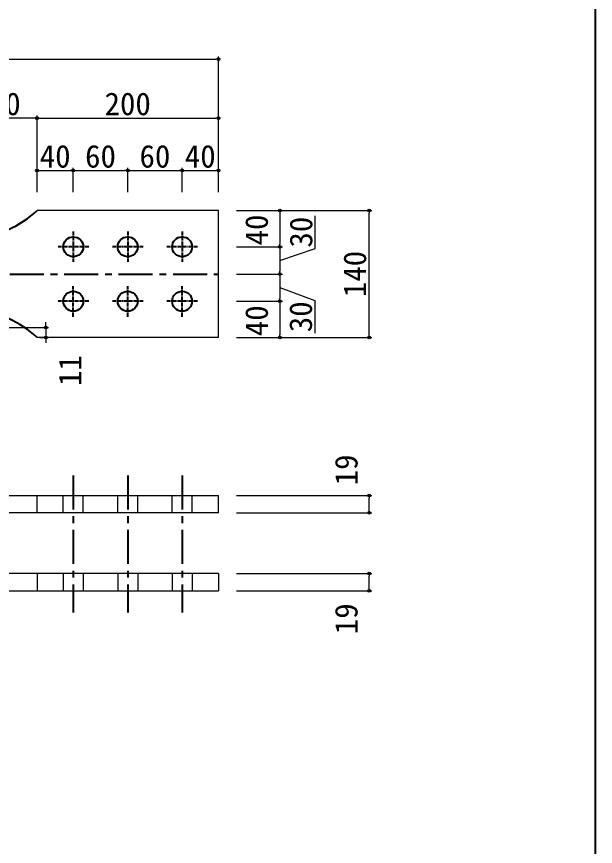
# Model space of a CAD drawing. Header units: millimetres. Extents: x 1755271 to 1764314, y -179109 to -173084.
# Drawn here: x 1757669 to 1758308, y -175873 to -174959 of the extents above; entities that cross this region are included whole.
import ezdxf

# ---------------------------------------------------------------- set-up
doc = ezdxf.new("R2010")
doc.units = ezdxf.units.MM
doc.header["$LTSCALE"] = 3
doc.linetypes.add('CENTER', pattern=[2, 1.25, -0.25, 0.25, -0.25])
doc.layers.get('DEFPOINTS').update_dxf_attribs({"color": 250})
doc.layers.add('01', color=7, linetype='Continuous')
doc.styles.get("Standard").update_dxf_attribs({"font": 'msgothic.ttc'})
doc.dimstyles.new('コピー ～ 一般寸法-小さめ', dxfattribs={"dimtxt": 25, "dimasz": 3, "dimexe": 3, "dimexo": 3, "dimgap": 3, "dimtad": 1, "dimtxsty": 'Standard', "dimblk": 'ORIGIN', "dimcen": 0, "dimclrd": 256, "dimclre": 256, "dimclrt": 256, "dimadec": 0, "dimazin": 0, "dimtfac": 1, "dimtmove": 1, "dimatfit": 2, "dimfxl": 1, "dimtolj": 2, "dimlwd": 5, "dimlwe": 5, "dimarcsym": 0})
doc.dimstyles.new('一般寸法-小さめ', dxfattribs={"dimtxt": 25, "dimasz": 3, "dimexe": 3, "dimexo": 3, "dimgap": 3, "dimtad": 1, "dimtxsty": 'Standard', "dimblk": 'ORIGIN', "dimcen": 0, "dimclrd": 256, "dimclre": 256, "dimclrt": 256, "dimadec": 0, "dimazin": 0, "dimtfac": 1, "dimtmove": 2, "dimatfit": 2, "dimfxl": 1, "dimtolj": 2, "dimlwd": 5, "dimlwe": 5, "dimarcsym": 0})

# ---------------------------------------------------------------- blocks, each defined once
blk = doc.blocks.new('_Origin')
at = {"color": 0, "linetype": 'ByBlock', "lineweight": -2}
blk.add_line((0, 0), (-1, 0), dxfattribs=at)
blk.add_circle((0, 0), 0.5, dxfattribs=at)
blk = doc.blocks.new('*D23')
at = {"layer": '01', "lineweight": 5}
for p, q in [((1757911.92, -175572.18), (1758061.04, -175572.18)), ((1758058.04, -175588.18), (1758058.04, -175575.18)), ((1757911.92, -175591.18), (1758061.04, -175591.18))]:
    blk.add_line(p, q, dxfattribs=at)
at = {"layer": 'DEFPOINTS', "color": 0}
for p in [(1757891.92, -175572.18), (1758058.04, -175572.18), (1757891.92, -175591.18)]:
    blk.add_point(p, dxfattribs=at)
at = {"layer": '01', "lineweight": 5, "xscale": 3, "yscale": 3, "zscale": 3}
for p, rotation in [((1758058.04, -175572.18), 90), ((1758058.04, -175591.18), 270)]:
    blk.add_blockref('_Origin', p, dxfattribs=dict(at, rotation=rotation))
at = {"layer": '01', "insert": (1758033.04, -175622.06), "char_height": 25, "attachment_point": 5, "rotation": 90}
blk.add_mtext('\\A2;19', dxfattribs=at)
blk = doc.blocks.new('*D134')
at = {"layer": '01', "lineweight": 5}
for p, q in [((1757911.92, -175486.18), (1758061.04, -175486.18)), ((1758058.04, -175502.18), (1758058.04, -175489.18)), ((1757911.92, -175505.18), (1758061.04, -175505.18))]:
    blk.add_line(p, q, dxfattribs=at)
at = {"layer": 'DEFPOINTS', "color": 0}
for p in [(1757891.92, -175486.18), (1758058.04, -175486.18), (1757891.92, -175505.18)]:
    blk.add_point(p, dxfattribs=at)
at = {"layer": '01', "lineweight": 5, "xscale": 3, "yscale": 3, "zscale": 3}
for p, rotation in [((1758058.04, -175486.18), 90), ((1758058.04, -175505.18), 270)]:
    blk.add_blockref('_Origin', p, dxfattribs=dict(at, rotation=rotation))
at = {"layer": '01', "insert": (1758033.04, -175458.05), "char_height": 25, "attachment_point": 5, "rotation": 90}
blk.add_mtext('\\A2;19', dxfattribs=at)
blk = doc.blocks.new('*D24')
at = {"layer": '01', "lineweight": 5}
for p, q in [((1757911.92, -175172.22), (1758061.04, -175172.22)), ((1758058.04, -175309.22), (1758058.04, -175175.22)), ((1757911.92, -175312.22), (1758061.04, -175312.22))]:
    blk.add_line(p, q, dxfattribs=at)
at = {"layer": 'DEFPOINTS', "color": 0}
for p in [(1757891.92, -175172.22), (1758058.04, -175172.22), (1757891.92, -175312.22)]:
    blk.add_point(p, dxfattribs=at)
at = {"layer": '01', "lineweight": 5, "xscale": 3, "yscale": 3, "zscale": 3}
for p, rotation in [((1758058.04, -175172.22), 90), ((1758058.04, -175312.22), 270)]:
    blk.add_blockref('_Origin', p, dxfattribs=dict(at, rotation=rotation))
at = {"layer": '01', "insert": (1758042.54, -175242.22), "char_height": 25, "attachment_point": 5, "rotation": 90}
blk.add_mtext('\\A2;140', dxfattribs=at)
blk = doc.blocks.new('*D28')
at = {"layer": '01', "lineweight": 5}
for p, q in [((1757621.92, -175182.22), (1757621.92, -175067.43)), ((1757688.92, -175070.43), (1757624.92, -175070.43)), ((1757691.92, -175152.22), (1757691.92, -175067.43))]:
    blk.add_line(p, q, dxfattribs=at)
at = {"layer": 'DEFPOINTS', "color": 0}
for p in [(1757621.92, -175070.43), (1757691.92, -175172.22), (1757621.92, -175202.22)]:
    blk.add_point(p, dxfattribs=at)
at = {"layer": '01', "lineweight": 5, "xscale": 3, "yscale": 3, "zscale": 3, "rotation": 180}
blk.add_blockref('_Origin', (1757621.92, -175070.43), dxfattribs=at)
at = {"layer": '01', "lineweight": 5, "xscale": 3, "yscale": 3, "zscale": 3}
blk.add_blockref('_Origin', (1757691.92, -175070.43), dxfattribs=at)
at = {"layer": '01', "insert": (1757656.92, -175054.93), "char_height": 25, "attachment_point": 5}
blk.add_mtext('\\A2;70', dxfattribs=at)
blk = doc.blocks.new('*D137')
at = {"layer": '01', "lineweight": 5}
for p, q in [((1757691.92, -175152.22), (1757691.92, -175067.43)), ((1757694.92, -175070.43), (1757888.92, -175070.43)), ((1757891.92, -175152.22), (1757891.92, -175067.43))]:
    blk.add_line(p, q, dxfattribs=at)
at = {"layer": 'DEFPOINTS', "color": 0}
for p in [(1757891.92, -175070.43), (1757691.92, -175172.22), (1757891.92, -175172.22)]:
    blk.add_point(p, dxfattribs=at)
at = {"layer": '01', "lineweight": 5, "xscale": 3, "yscale": 3, "zscale": 3, "rotation": 180}
blk.add_blockref('_Origin', (1757691.92, -175070.43), dxfattribs=at)
at = {"layer": '01', "lineweight": 5, "xscale": 3, "yscale": 3, "zscale": 3}
blk.add_blockref('_Origin', (1757891.92, -175070.43), dxfattribs=at)
at = {"layer": '01', "insert": (1757791.92, -175054.93), "char_height": 25, "attachment_point": 5}
blk.add_mtext('\\A2;200', dxfattribs=at)
blk = doc.blocks.new('*D29')
at = {"layer": '01', "lineweight": 5}
for p, q in [((1757911.92, -175172.22), (1757962.58, -175172.22)), ((1757959.58, -175175.22), (1757959.58, -175209.22)), ((1757911.92, -175212.22), (1757962.58, -175212.22))]:
    blk.add_line(p, q, dxfattribs=at)
at = {"layer": 'DEFPOINTS', "color": 0}
for p in [(1757891.92, -175172.22), (1757891.92, -175212.22), (1757959.58, -175212.22)]:
    blk.add_point(p, dxfattribs=at)
at = {"layer": '01', "lineweight": 5, "xscale": 3, "yscale": 3, "zscale": 3}
for p, rotation in [((1757959.58, -175172.22), 90), ((1757959.58, -175212.22), 270)]:
    blk.add_blockref('_Origin', p, dxfattribs=dict(at, rotation=rotation))
at = {"layer": '01', "insert": (1757934.17, -175193.72), "char_height": 25, "attachment_point": 5, "rotation": 90}
blk.add_mtext('\\A2;40', dxfattribs=at)
blk = doc.blocks.new('*D30')
at = {"layer": '01', "lineweight": 5}
for p, q in [((1757911.92, -175272.22), (1757962.58, -175272.22)), ((1757959.58, -175275.22), (1757959.58, -175309.22)), ((1757911.92, -175312.22), (1757962.58, -175312.22))]:
    blk.add_line(p, q, dxfattribs=at)
at = {"layer": 'DEFPOINTS', "color": 0}
for p in [(1757891.92, -175272.22), (1757891.92, -175312.22), (1757959.58, -175312.22)]:
    blk.add_point(p, dxfattribs=at)
at = {"layer": '01', "lineweight": 5, "xscale": 3, "yscale": 3, "zscale": 3}
for p, rotation in [((1757959.58, -175272.22), 90), ((1757959.58, -175312.22), 270)]:
    blk.add_blockref('_Origin', p, dxfattribs=dict(at, rotation=rotation))
at = {"layer": '01', "insert": (1757934.17, -175293.72), "char_height": 25, "attachment_point": 5, "rotation": 90}
blk.add_mtext('\\A2;40', dxfattribs=at)
blk = doc.blocks.new('*D140')
at = {"layer": '01', "lineweight": 5}
for p, q in [((1757701.55, -175298.22), (1757701.55, -175295.22)), ((1757624.92, -175301.22), (1757704.55, -175301.22)), ((1757701.55, -175301.22), (1757701.55, -175312.22)), ((1757694.92, -175312.22), (1757704.55, -175312.22)), ((1757701.55, -175315.22), (1757701.55, -175318.22))]:
    blk.add_line(p, q, dxfattribs=at)
at = {"layer": 'DEFPOINTS', "color": 0}
for p in [(1757621.92, -175301.22), (1757691.92, -175312.22), (1757701.55, -175312.22)]:
    blk.add_point(p, dxfattribs=at)
at = {"layer": '01', "lineweight": 5, "xscale": 3, "yscale": 3, "zscale": 3}
for p, rotation in [((1757701.55, -175301.22), 270), ((1757701.55, -175312.22), 90)]:
    blk.add_blockref('_Origin', p, dxfattribs=dict(at, rotation=rotation))
at = {"layer": '01', "insert": (1757728.29, -175348.65), "char_height": 25, "attachment_point": 5, "rotation": 90}
blk.add_mtext('\\A2;11', dxfattribs=at)
blk = doc.blocks.new('*D44')
at = {"layer": '01', "lineweight": 5}
for p, q in [((1757731.92, -175152.22), (1757731.92, -175125.2)), ((1757791.92, -175152.22), (1757791.92, -175125.2)), ((1757734.92, -175128.2), (1757788.92, -175128.2))]:
    blk.add_line(p, q, dxfattribs=at)
at = {"layer": 'DEFPOINTS', "color": 0}
for p in [(1757791.92, -175128.2), (1757731.92, -175172.22), (1757791.92, -175172.22)]:
    blk.add_point(p, dxfattribs=at)
at = {"layer": '01', "lineweight": 5, "xscale": 3, "yscale": 3, "zscale": 3, "rotation": 180}
blk.add_blockref('_Origin', (1757731.92, -175128.2), dxfattribs=at)
at = {"layer": '01', "lineweight": 5, "xscale": 3, "yscale": 3, "zscale": 3}
blk.add_blockref('_Origin', (1757791.92, -175128.2), dxfattribs=at)
at = {"layer": '01', "insert": (1757761.92, -175112.7), "char_height": 25, "attachment_point": 5}
blk.add_mtext('\\A2;60', dxfattribs=at)
blk = doc.blocks.new('*D66')
at = {"layer": '01', "lineweight": 5}
for p, q in [((1757241.92, -175182.22), (1757241.92, -175002.43)), ((1757244.92, -175005.43), (1757888.92, -175005.43)), ((1757891.92, -175150.72), (1757891.92, -175002.43))]:
    blk.add_line(p, q, dxfattribs=at)
at = {"layer": 'DEFPOINTS', "color": 0}
for p in [(1757891.92, -175005.43), (1757891.92, -175170.72), (1757241.92, -175202.22)]:
    blk.add_point(p, dxfattribs=at)
at = {"layer": '01', "lineweight": 5, "xscale": 3, "yscale": 3, "zscale": 3, "rotation": 180}
blk.add_blockref('_Origin', (1757241.92, -175005.43), dxfattribs=at)
at = {"layer": '01', "lineweight": 5, "xscale": 3, "yscale": 3, "zscale": 3}
blk.add_blockref('_Origin', (1757891.92, -175005.43), dxfattribs=at)
at = {"layer": '01', "insert": (1757566.92, -174989.93), "char_height": 25, "attachment_point": 5}
blk.add_mtext('\\A2;650', dxfattribs=at)
blk = doc.blocks.new('*D77')
at = {"layer": '01', "lineweight": 5}
for p, q in [((1757691.92, -175152.22), (1757691.92, -175125.2)), ((1757731.92, -175152.22), (1757731.92, -175125.2)), ((1757694.92, -175128.2), (1757728.92, -175128.2))]:
    blk.add_line(p, q, dxfattribs=at)
at = {"layer": 'DEFPOINTS', "color": 0}
for p in [(1757731.92, -175128.2), (1757691.92, -175172.22), (1757731.92, -175172.22)]:
    blk.add_point(p, dxfattribs=at)
at = {"layer": '01', "lineweight": 5, "xscale": 3, "yscale": 3, "zscale": 3, "rotation": 180}
blk.add_blockref('_Origin', (1757691.92, -175128.2), dxfattribs=at)
at = {"layer": '01', "lineweight": 5, "xscale": 3, "yscale": 3, "zscale": 3}
blk.add_blockref('_Origin', (1757731.92, -175128.2), dxfattribs=at)
at = {"layer": '01', "insert": (1757711.92, -175112.7), "char_height": 25, "attachment_point": 5}
blk.add_mtext('\\A2;40', dxfattribs=at)
blk = doc.blocks.new('*D78')
at = {"layer": '01', "lineweight": 5}
for p, q in [((1757791.92, -175152.22), (1757791.92, -175125.2)), ((1757851.92, -175152.22), (1757851.92, -175125.2)), ((1757794.92, -175128.2), (1757848.92, -175128.2))]:
    blk.add_line(p, q, dxfattribs=at)
at = {"layer": 'DEFPOINTS', "color": 0}
for p in [(1757851.92, -175128.2), (1757791.92, -175172.22), (1757851.92, -175172.22)]:
    blk.add_point(p, dxfattribs=at)
at = {"layer": '01', "lineweight": 5, "xscale": 3, "yscale": 3, "zscale": 3, "rotation": 180}
blk.add_blockref('_Origin', (1757791.92, -175128.2), dxfattribs=at)
at = {"layer": '01', "lineweight": 5, "xscale": 3, "yscale": 3, "zscale": 3}
blk.add_blockref('_Origin', (1757851.92, -175128.2), dxfattribs=at)
at = {"layer": '01', "insert": (1757821.92, -175112.7), "char_height": 25, "attachment_point": 5}
blk.add_mtext('\\A2;60', dxfattribs=at)
blk = doc.blocks.new('*D79')
at = {"layer": '01', "lineweight": 5}
for p, q in [((1757851.92, -175152.22), (1757851.92, -175125.2)), ((1757891.92, -175152.22), (1757891.92, -175125.2)), ((1757854.92, -175128.2), (1757888.92, -175128.2))]:
    blk.add_line(p, q, dxfattribs=at)
at = {"layer": 'DEFPOINTS', "color": 0}
for p in [(1757891.92, -175128.2), (1757851.92, -175172.22), (1757891.92, -175172.22)]:
    blk.add_point(p, dxfattribs=at)
at = {"layer": '01', "lineweight": 5, "xscale": 3, "yscale": 3, "zscale": 3, "rotation": 180}
blk.add_blockref('_Origin', (1757851.92, -175128.2), dxfattribs=at)
at = {"layer": '01', "lineweight": 5, "xscale": 3, "yscale": 3, "zscale": 3}
blk.add_blockref('_Origin', (1757891.92, -175128.2), dxfattribs=at)
at = {"layer": '01', "insert": (1757871.92, -175112.7), "char_height": 25, "attachment_point": 5}
blk.add_mtext('\\A2;40', dxfattribs=at)
blk = doc.blocks.new('*D119')
at = {"layer": '01', "lineweight": 5}
for p, q in [((1757998.65, -175214.02), (1757998.65, -175178.2)), ((1757911.92, -175212.22), (1757962.58, -175212.22)), ((1757959.58, -175227.22), (1757998.65, -175214.02)), ((1757959.58, -175215.22), (1757959.58, -175239.22)), ((1757911.92, -175242.22), (1757962.58, -175242.22))]:
    blk.add_line(p, q, dxfattribs=at)
at = {"layer": 'DEFPOINTS', "color": 0}
for p in [(1757891.92, -175212.22), (1757891.92, -175242.22), (1757959.58, -175242.22)]:
    blk.add_point(p, dxfattribs=at)
at = {"layer": '01', "lineweight": 5, "xscale": 3, "yscale": 3, "zscale": 3}
for p, rotation in [((1757959.58, -175212.22), 90), ((1757959.58, -175242.22), 270)]:
    blk.add_blockref('_Origin', p, dxfattribs=dict(at, rotation=rotation))
at = {"layer": '01', "insert": (1757983.15, -175196.11), "char_height": 25, "attachment_point": 5, "rotation": 90}
blk.add_mtext('\\A2;30', dxfattribs=at)
blk = doc.blocks.new('*D120')
at = {"layer": '01', "lineweight": 5}
for p, q in [((1757911.92, -175242.22), (1757962.58, -175242.22)), ((1757959.58, -175245.22), (1757959.58, -175269.22)), ((1757959.58, -175257.22), (1757998.32, -175271.43)), ((1757998.32, -175271.43), (1757998.32, -175307.25)), ((1757911.92, -175272.22), (1757962.58, -175272.22))]:
    blk.add_line(p, q, dxfattribs=at)
at = {"layer": 'DEFPOINTS', "color": 0}
for p in [(1757891.92, -175242.22), (1757891.92, -175272.22), (1757959.58, -175272.22)]:
    blk.add_point(p, dxfattribs=at)
at = {"layer": '01', "lineweight": 5, "xscale": 3, "yscale": 3, "zscale": 3}
for p, rotation in [((1757959.58, -175242.22), 90), ((1757959.58, -175272.22), 270)]:
    blk.add_blockref('_Origin', p, dxfattribs=dict(at, rotation=rotation))
at = {"layer": '01', "insert": (1757982.82, -175289.34), "char_height": 25, "attachment_point": 5, "rotation": 90}
blk.add_mtext('\\A2;30', dxfattribs=at)

msp = doc.modelspace()

# ---------------------------------------------------------------- linework, layer by layer
at = {"layer": '01', "color": 7, "lineweight": 18}
for p, q in [((1757891.924, -175172.225), (1757691.924, -175172.225)), ((1757891.924, -175312.225), (1757891.924, -175172.225)), ((1757891.924, -175312.225), (1757691.924, -175312.225)), ((1757241.924, -175486.181), (1757891.924, -175486.181)), ((1757691.924, -175505.181), (1757691.924, -175486.181)), ((1757720.924, -175505.181), (1757720.924, -175486.181)), ((1757742.924, -175505.181), (1757742.924, -175486.181)), ((1757780.924, -175505.181), (1757780.924, -175486.181)), ((1757802.924, -175505.181), (1757802.924, -175486.181)), ((1757840.924, -175505.181), (1757840.924, -175486.181)), ((1757862.924, -175505.181), (1757862.924, -175486.181)), ((1757891.924, -175505.181), (1757891.924, -175486.181)), ((1757891.924, -175505.181), (1757241.924, -175505.181)), ((1757891.924, -175572.181), (1757241.924, -175572.181)), ((1757691.924, -175572.181), (1757691.924, -175591.181)), ((1757720.924, -175572.181), (1757720.924, -175591.181)), ((1757742.924, -175572.181), (1757742.924, -175591.181)), ((1757780.924, -175572.181), (1757780.924, -175591.181)), ((1757802.924, -175572.181), (1757802.924, -175591.181)), ((1757840.924, -175572.181), (1757840.924, -175591.181)), ((1757862.924, -175572.181), (1757862.924, -175591.181)), ((1757891.924, -175572.181), (1757891.924, -175591.181)), ((1757241.924, -175591.181), (1757891.924, -175591.181))]:
    msp.add_line(p, q, dxfattribs=at)
at = {"layer": '01', "color": 7, "linetype": 'CENTER'}
for p, q in [((1757731.924, -175195.225), (1757731.924, -175229.225)), ((1757791.924, -175195.225), (1757791.924, -175229.225)), ((1757851.924, -175195.225), (1757851.924, -175229.225)), ((1757748.924, -175212.225), (1757714.924, -175212.225)), ((1757808.924, -175212.225), (1757774.924, -175212.225)), ((1757868.924, -175212.225), (1757834.924, -175212.225)), ((1757731.924, -175289.225), (1757731.924, -175255.225)), ((1757791.924, -175289.225), (1757791.924, -175255.225)), ((1757851.924, -175289.225), (1757851.924, -175255.225)), ((1757748.924, -175272.225), (1757714.924, -175272.225)), ((1757808.924, -175272.225), (1757774.924, -175272.225)), ((1757868.924, -175272.225), (1757834.924, -175272.225))]:
    msp.add_line(p, q, dxfattribs=at)
at = {"layer": '01', "color": 7, "linetype": 'CENTER', "ltscale": 10}
for p, q in [((1757241.924, -175242.225), (1757891.924, -175242.225)), ((1757731.924, -175464.181), (1757731.924, -175615.181)), ((1757791.924, -175464.181), (1757791.924, -175615.181)), ((1757851.924, -175464.181), (1757851.924, -175615.181))]:
    msp.add_line(p, q, dxfattribs=at)
at = {"layer": '01', "color": 7}
msp.add_lwpolyline([(1758307.648, -177922.181), (1758307.648, -173922.181)], dxfattribs=at)
for centre in [(1757731.924, -175212.225), (1757791.924, -175212.225), (1757851.924, -175212.225), (1757731.924, -175272.225), (1757791.924, -175272.225), (1757851.924, -175272.225)]:
    msp.add_circle(centre, 11, dxfattribs=at)
at = {"layer": '01', "color": 7, "ltscale": 2}
for centre, start, end in [((1757616.134, -175092.501), 274.060941, 313.550946), ((1757616.134, -175391.948), 46.449054, 85.939059)]:
    msp.add_arc(centre, 110, start, end, dxfattribs=at)

# ---------------------------------------------------------------- dimensions: what is measured, and where the dimension line sits
at = {"layer": '01', "color": 7}
for base, p1, p2, picture, middle in [((1757891.924, -175005.43), (1757241.924, -175202.225), (1757891.924, -175170.725), '*D66', (1757566.924, -174989.93)), ((1757621.924, -175070.43), (1757691.924, -175172.225), (1757621.924, -175202.225), '*D28', (1757656.924, -175054.93)), ((1757891.924, -175070.43), (1757691.924, -175172.225), (1757891.924, -175172.225), '*D137', (1757791.924, -175054.93)), ((1757731.924, -175128.202), (1757691.924, -175172.225), (1757731.924, -175172.225), '*D77', (1757711.924, -175112.702)), ((1757791.924, -175128.202), (1757731.924, -175172.225), (1757791.924, -175172.225), '*D44', (1757761.924, -175112.702)), ((1757851.924, -175128.202), (1757791.924, -175172.225), (1757851.924, -175172.225), '*D78', (1757821.924, -175112.702)), ((1757891.924, -175128.202), (1757851.924, -175172.225), (1757891.924, -175172.225), '*D79', (1757871.924, -175112.702))]:
    dim = msp.add_linear_dim(base=base, p1=p1, p2=p2, dimstyle='一般寸法-小さめ', override={"dimexo": 20}, dxfattribs=at)
    dim.commit()
    dim.dimension.update_dxf_attribs({"geometry": picture, "text_midpoint": middle})
dim = msp.add_linear_dim(base=(1758058.044, -175172.225), p1=(1757891.924, -175312.225), p2=(1757891.924, -175172.225), angle=270, dimstyle='一般寸法-小さめ', override={"dimexo": 20}, dxfattribs=at)
dim.commit()
dim.dimension.update_dxf_attribs({"geometry": '*D24', "text_midpoint": (1758042.544, -175242.225)})
for base, p1, p2, angle, dimstyle, picture, middle in [((1757959.577, -175212.225), (1757891.924, -175172.225), (1757891.924, -175212.225), 90, '一般寸法-小さめ', '*D29', (1757934.171, -175193.725)), ((1757959.577, -175242.225), (1757891.924, -175212.225), (1757891.924, -175242.225), 90, 'コピー ～ 一般寸法-小さめ', '*D119', (1757998.649, -175211.02)), ((1757959.577, -175272.225), (1757891.924, -175242.225), (1757891.924, -175272.225), 90, 'コピー ～ 一般寸法-小さめ', '*D120', (1757998.317, -175274.427)), ((1757959.577, -175312.225), (1757891.924, -175272.225), (1757891.924, -175312.225), 90, '一般寸法-小さめ', '*D30', (1757934.171, -175293.725)), ((1758058.044, -175486.181), (1757891.924, -175505.181), (1757891.924, -175486.181), 270, '一般寸法-小さめ', '*D134', (1758033.044, -175458.051)), ((1758058.044, -175572.181), (1757891.924, -175591.181), (1757891.924, -175572.181), 270, '一般寸法-小さめ', '*D23', (1758033.044, -175622.059))]:
    dim = msp.add_linear_dim(base=base, p1=p1, p2=p2, angle=angle, dimstyle=dimstyle, override={"dimexo": 20}, dxfattribs=at)
    dim.commit()
    dim.dimension.update_dxf_attribs({"geometry": picture, "text_midpoint": middle, "dimtype": 160})
dim = msp.add_linear_dim(base=(1757701.55, -175312.225), p1=(1757621.924, -175301.225), p2=(1757691.924, -175312.225), angle=90, dimstyle='一般寸法-小さめ', dxfattribs=at)
dim.commit()
dim.dimension.update_dxf_attribs({"geometry": '*D140', "text_midpoint": (1757728.291, -175348.654), "dimtype": 160})

doc.saveas('drawing.dxf')
